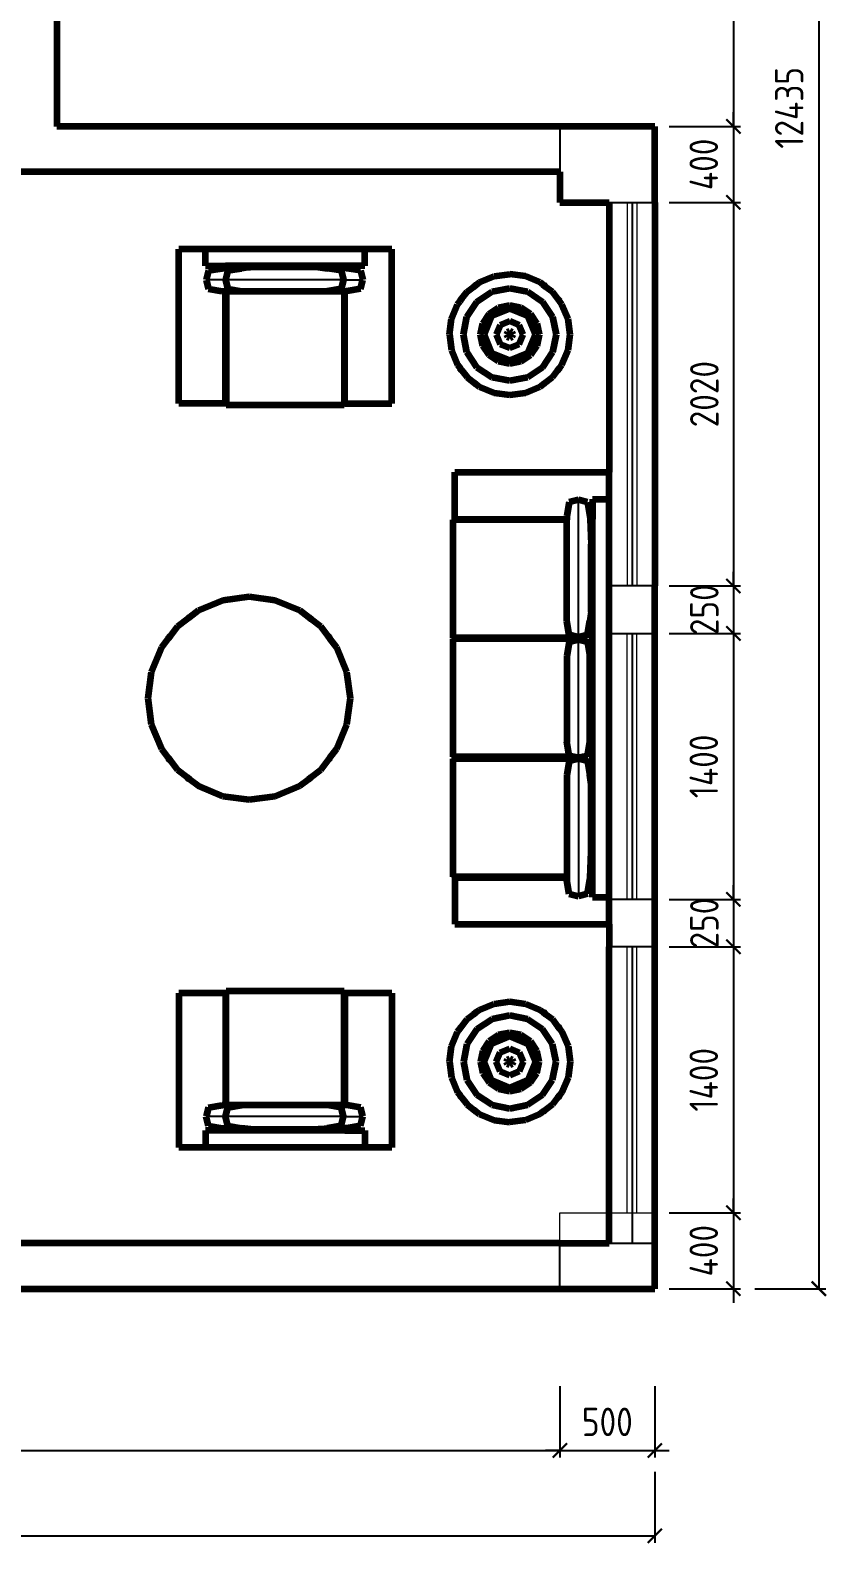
# Model space of a CAD drawing. Header units: millimetres. Extents: x 4307 to 31003, y 2809 to 20009.
# Drawn here: x 26628 to 30823, y 4071 to 12040 of the extents above; entities that cross this region are included whole.
import ezdxf

# ---------------------------------------------------------------- set-up
doc = ezdxf.new("R2010")
doc.units = ezdxf.units.MM
doc.layers.add('ProfileEdges', color=7, linetype='Continuous')
for name, color, linetype, lineweight in [('P★06 平面窗户', 60, 'Continuous', 0), ('Q◆01 原始墙柱', 7, 'Continuous', 0), ('Q◆03 公共标注', 44, 'Continuous', 0)]:
    doc.layers.add(name, color=color, linetype=linetype, lineweight=lineweight)
doc.styles.add('尺寸标注', font='ARCHS.SHX')
doc.dimstyles.new('卓艺1：75', dxfattribs={"dimscale": 75, "dimtxt": 2, "dimasz": 1, "dimexe": 0.5, "dimexo": 0.5, "dimgap": 1, "dimtad": 1, "dimdec": 0, "dimrnd": 5, "dimdsep": 46, "dimtxsty": '尺寸标注', "dimblk": 'ARCHTICK', "dimblk1": 'ARCHTICK', "dimblk2": 'ARCHTICK', "dimcen": 1, "dimclrd": 44, "dimclre": 44, "dimclrt": 2, "dimadec": 0, "dimazin": 0, "dimtfac": 1, "dimtdec": 0, "dimtix": 1, "dimtmove": 2, "dimatfit": 3, "dimldrblk": 'hl_arrow2', "dimfxl": 4.5, "dimfxlon": 1, "dimarcsym": 0})

# ---------------------------------------------------------------- blocks, each defined once
blk = doc.blocks.new('hlw_1_1400_240')
for p, q in [((-0.5, 0.0857), (0.5, 0.0857)), ((-0.5, -0.0857), (0.5, -0.0857))]:
    blk.add_line(p, q)
at = {"color": 8}
for p, q in [((-0.5, 0.0179), (0.5, 0.0179)), ((-0.5, -0.0179), (0.5, -0.0179))]:
    blk.add_line(p, q, dxfattribs=at)
blk = doc.blocks.new('hlw_1_2020_240')
for p, q in [((-0.5, 0.0594), (0.5, 0.0594)), ((-0.5, -0.0594), (0.5, -0.0594))]:
    blk.add_line(p, q)
at = {"color": 8}
for p, q in [((-0.5, 0.0124), (0.5, 0.0124)), ((-0.5, -0.0124), (0.5, -0.0124))]:
    blk.add_line(p, q, dxfattribs=at)
blk = doc.blocks.new('_ArchTick')
at = {"color": 2, "linetype": 'ByBlock', "const_width": 0.15}
blk.add_lwpolyline([(-0.5, -0.5), (0.5, 0.5)], dxfattribs=at)
blk = doc.blocks.new('*D70')
at = {"layer": 'Defpoints', "color": 0, "transparency": 16777216}
for p in [(29956.2, 15604.4), (29956.2, 11534.4), (30331.2, 11534.4)]:
    blk.add_point(p, dxfattribs=at)
at = {"layer": 'Q◆03 公共标注', "color": 44, "lineweight": -2, "transparency": 16777216}
for p, q in [((29993.7, 15604.4), (30368.7, 15604.4)), ((30331.2, 15604.4), (30331.2, 11534.4)), ((29993.7, 11534.4), (30368.7, 11534.4))]:
    blk.add_line(p, q, dxfattribs=at)
at = {"layer": 'Q◆03 公共标注', "color": 44, "lineweight": -2, "transparency": 16777216, "xscale": 75, "yscale": 75, "zscale": 75}
for p, rotation in [((30331.2, 15604.4), 90), ((30331.2, 11534.4), 270)]:
    blk.add_blockref('_ArchTick', p, dxfattribs=dict(at, rotation=rotation))
at = {"layer": 'Q◆03 公共标注', "color": 2, "transparency": 16777216, "insert": (30175, 13569.4), "char_height": 150, "attachment_point": 5, "rotation": 90, "style": '尺寸标注'}
blk.add_mtext('4070', dxfattribs=at)
blk = doc.blocks.new('hl_arrow2')
at = {"color": 2}
blk.add_line((-0.22, 0), (-1, 0), dxfattribs=at)
blk.add_lwpolyline([(-0.22, 0), (-0.86, -0.69), (-0.65, -0.86), (0, 0), (-0.65, 0.86), (-0.86, 0.69)], close=True, dxfattribs=at)
for points in [[(-0.86, 0.69), (-0.65, 0.86), (-0.22, 0), (0, 0)], [(-0.86, -0.69), (-0.65, -0.86), (-0.22, 0), (0, 0)]]:
    blk.add_solid(points, dxfattribs=at)
blk = doc.blocks.new('*D71')
at = {"layer": 'Defpoints', "color": 0, "transparency": 16777216}
for p in [(29956.2, 11534.4), (29956.2, 11134.4), (30331.2, 11134.4)]:
    blk.add_point(p, dxfattribs=at)
at = {"layer": 'Q◆03 公共标注', "color": 44, "lineweight": -2, "transparency": 16777216}
for p, q in [((30331.2, 11534.4), (30331.2, 11609.4)), ((29993.7, 11534.4), (30368.7, 11534.4)), ((30331.2, 11534.4), (30331.2, 11134.4)), ((29993.7, 11134.4), (30368.7, 11134.4)), ((30331.2, 11134.4), (30331.2, 11059.4))]:
    blk.add_line(p, q, dxfattribs=at)
at = {"layer": 'Q◆03 公共标注', "color": 44, "lineweight": -2, "transparency": 16777216, "xscale": 75, "yscale": 75, "zscale": 75}
for p, rotation in [((30331.2, 11534.4), 270), ((30331.2, 11134.4), 90)]:
    blk.add_blockref('_ArchTick', p, dxfattribs=dict(at, rotation=rotation))
at = {"layer": 'Q◆03 公共标注', "color": 2, "transparency": 16777216, "insert": (30175, 11334.4), "char_height": 150, "attachment_point": 5, "rotation": 90, "style": '尺寸标注'}
blk.add_mtext('400', dxfattribs=at)
blk = doc.blocks.new('*D72')
at = {"layer": 'Defpoints', "color": 0, "transparency": 16777216}
for p in [(29956.2, 11134.4), (29956.2, 9114.4), (30331.2, 9114.4)]:
    blk.add_point(p, dxfattribs=at)
at = {"layer": 'Q◆03 公共标注', "color": 44, "lineweight": -2, "transparency": 16777216}
for p, q in [((29993.7, 11134.4), (30368.7, 11134.4)), ((30331.2, 11134.4), (30331.2, 9114.4)), ((29993.7, 9114.4), (30368.7, 9114.4))]:
    blk.add_line(p, q, dxfattribs=at)
at = {"layer": 'Q◆03 公共标注', "color": 44, "lineweight": -2, "transparency": 16777216, "xscale": 75, "yscale": 75, "zscale": 75}
for p, rotation in [((30331.2, 11134.4), 90), ((30331.2, 9114.4), 270)]:
    blk.add_blockref('_ArchTick', p, dxfattribs=dict(at, rotation=rotation))
at = {"layer": 'Q◆03 公共标注', "color": 2, "transparency": 16777216, "insert": (30178.1, 10124.4), "char_height": 150, "attachment_point": 5, "rotation": 90, "style": '尺寸标注'}
blk.add_mtext('2020', dxfattribs=at)
blk = doc.blocks.new('*D73')
at = {"layer": 'Defpoints', "color": 0, "transparency": 16777216}
for p in [(29956.2, 9114.4), (29956.2, 8864.4), (30331.2, 8864.4)]:
    blk.add_point(p, dxfattribs=at)
at = {"layer": 'Q◆03 公共标注', "color": 44, "lineweight": -2, "transparency": 16777216}
for p, q in [((30331.2, 9114.4), (30331.2, 9189.4)), ((29993.7, 9114.4), (30368.7, 9114.4)), ((30331.2, 9114.4), (30331.2, 8864.4)), ((29993.7, 8864.4), (30368.7, 8864.4)), ((30331.2, 8864.4), (30331.2, 8789.4))]:
    blk.add_line(p, q, dxfattribs=at)
at = {"layer": 'Q◆03 公共标注', "color": 44, "lineweight": -2, "transparency": 16777216, "xscale": 75, "yscale": 75, "zscale": 75}
for p, rotation in [((30331.2, 9114.4), 270), ((30331.2, 8864.4), 90)]:
    blk.add_blockref('_ArchTick', p, dxfattribs=dict(at, rotation=rotation))
at = {"layer": 'Q◆03 公共标注', "color": 2, "transparency": 16777216, "insert": (30178.1, 8989.4), "char_height": 150, "attachment_point": 5, "rotation": 90, "style": '尺寸标注'}
blk.add_mtext('250', dxfattribs=at)
blk = doc.blocks.new('*D74')
at = {"layer": 'Defpoints', "color": 0, "transparency": 16777216}
for p in [(29956.2, 7464.4), (29956.2, 7214.4), (30331.2, 7214.4)]:
    blk.add_point(p, dxfattribs=at)
at = {"layer": 'Q◆03 公共标注', "color": 44, "lineweight": -2, "transparency": 16777216}
for p, q in [((30331.2, 7464.4), (30331.2, 7539.4)), ((29993.7, 7464.4), (30368.7, 7464.4)), ((30331.2, 7464.4), (30331.2, 7214.4)), ((29993.7, 7214.4), (30368.7, 7214.4)), ((30331.2, 7214.4), (30331.2, 7139.4))]:
    blk.add_line(p, q, dxfattribs=at)
at = {"layer": 'Q◆03 公共标注', "color": 44, "lineweight": -2, "transparency": 16777216, "xscale": 75, "yscale": 75, "zscale": 75}
for p, rotation in [((30331.2, 7464.4), 270), ((30331.2, 7214.4), 90)]:
    blk.add_blockref('_ArchTick', p, dxfattribs=dict(at, rotation=rotation))
at = {"layer": 'Q◆03 公共标注', "color": 2, "transparency": 16777216, "insert": (30178.1, 7339.4), "char_height": 150, "attachment_point": 5, "rotation": 90, "style": '尺寸标注'}
blk.add_mtext('250', dxfattribs=at)
blk = doc.blocks.new('*D75')
at = {"layer": 'Defpoints', "color": 0, "transparency": 16777216}
for p in [(29956.2, 7214.4), (29956.2, 5814.4), (30331.2, 5814.4)]:
    blk.add_point(p, dxfattribs=at)
at = {"layer": 'Q◆03 公共标注', "color": 44, "lineweight": -2, "transparency": 16777216}
for p, q in [((29993.7, 7214.4), (30368.7, 7214.4)), ((30331.2, 7214.4), (30331.2, 5814.4)), ((29993.7, 5814.4), (30368.7, 5814.4))]:
    blk.add_line(p, q, dxfattribs=at)
at = {"layer": 'Q◆03 公共标注', "color": 44, "lineweight": -2, "transparency": 16777216, "xscale": 75, "yscale": 75, "zscale": 75}
for p, rotation in [((30331.2, 7214.4), 90), ((30331.2, 5814.4), 270)]:
    blk.add_blockref('_ArchTick', p, dxfattribs=dict(at, rotation=rotation))
at = {"layer": 'Q◆03 公共标注', "color": 2, "transparency": 16777216, "insert": (30175, 6514.4), "char_height": 150, "attachment_point": 5, "rotation": 90, "style": '尺寸标注'}
blk.add_mtext('1400', dxfattribs=at)
blk = doc.blocks.new('*D76')
at = {"layer": 'Defpoints', "color": 0, "transparency": 16777216}
for p in [(29956.2, 5814.4), (29956.2, 5414.4), (30331.2, 5414.4)]:
    blk.add_point(p, dxfattribs=at)
at = {"layer": 'Q◆03 公共标注', "color": 44, "lineweight": -2, "transparency": 16777216}
for p, q in [((30331.2, 5814.4), (30331.2, 5889.4)), ((29993.7, 5814.4), (30368.7, 5814.4)), ((30331.2, 5814.4), (30331.2, 5414.4)), ((29993.7, 5414.4), (30368.7, 5414.4)), ((30331.2, 5414.4), (30331.2, 5339.4))]:
    blk.add_line(p, q, dxfattribs=at)
at = {"layer": 'Q◆03 公共标注', "color": 44, "lineweight": -2, "transparency": 16777216, "xscale": 75, "yscale": 75, "zscale": 75}
for p, rotation in [((30331.2, 5814.4), 270), ((30331.2, 5414.4), 90)]:
    blk.add_blockref('_ArchTick', p, dxfattribs=dict(at, rotation=rotation))
at = {"layer": 'Q◆03 公共标注', "color": 2, "transparency": 16777216, "insert": (30175, 5614.4), "char_height": 150, "attachment_point": 5, "rotation": 90, "style": '尺寸标注'}
blk.add_mtext('400', dxfattribs=at)
blk = doc.blocks.new('*D77')
at = {"layer": 'Defpoints', "color": 0, "transparency": 16777216}
for p in [(29956.2, 8864.4), (29956.2, 7464.4), (30331.2, 7464.4)]:
    blk.add_point(p, dxfattribs=at)
at = {"layer": 'Q◆03 公共标注', "color": 44, "lineweight": -2, "transparency": 16777216}
for p, q in [((29993.7, 8864.4), (30368.7, 8864.4)), ((30331.2, 8864.4), (30331.2, 7464.4)), ((29993.7, 7464.4), (30368.7, 7464.4))]:
    blk.add_line(p, q, dxfattribs=at)
at = {"layer": 'Q◆03 公共标注', "color": 44, "lineweight": -2, "transparency": 16777216, "xscale": 75, "yscale": 75, "zscale": 75}
for p, rotation in [((30331.2, 8864.4), 90), ((30331.2, 7464.4), 270)]:
    blk.add_blockref('_ArchTick', p, dxfattribs=dict(at, rotation=rotation))
at = {"layer": 'Q◆03 公共标注', "color": 2, "transparency": 16777216, "insert": (30175, 8164.4), "char_height": 150, "attachment_point": 5, "rotation": 90, "style": '尺寸标注'}
blk.add_mtext('1400', dxfattribs=at)
blk = doc.blocks.new('*D78')
at = {"layer": 'Defpoints', "color": 0, "transparency": 16777216}
for p in [(29956.2, 17849.4), (29956.2, 5414.4), (30781.2, 5414.4)]:
    blk.add_point(p, dxfattribs=at)
at = {"layer": 'Q◆03 公共标注', "color": 44, "lineweight": -2, "transparency": 16777216}
for p, q in [((30443.7, 17849.4), (30818.7, 17849.4)), ((30781.2, 17849.4), (30781.2, 5414.4)), ((30443.7, 5414.4), (30818.7, 5414.4))]:
    blk.add_line(p, q, dxfattribs=at)
at = {"layer": 'Q◆03 公共标注', "color": 44, "lineweight": -2, "transparency": 16777216, "xscale": 75, "yscale": 75, "zscale": 75}
for p, rotation in [((30781.2, 17849.4), 90), ((30781.2, 5414.4), 270)]:
    blk.add_blockref('_ArchTick', p, dxfattribs=dict(at, rotation=rotation))
at = {"layer": 'Q◆03 公共标注', "color": 2, "transparency": 16777216, "insert": (30625, 11631.9), "char_height": 150, "attachment_point": 5, "rotation": 90, "style": '尺寸标注'}
blk.add_mtext('12435', dxfattribs=at)
blk = doc.blocks.new('*D84')
at = {"layer": 'Defpoints', "color": 0, "transparency": 16777216}
for p in [(21957.3, 4937.9), (29417.3, 4937.9), (29417.3, 4562.9)]:
    blk.add_point(p, dxfattribs=at)
at = {"layer": 'Q◆03 公共标注', "color": 44, "lineweight": -2, "transparency": 16777216}
for p, q in [((21957.3, 4900.4), (21957.3, 4525.4)), ((29417.3, 4900.4), (29417.3, 4525.4)), ((21957.3, 4562.9), (29417.3, 4562.9))]:
    blk.add_line(p, q, dxfattribs=at)
at = {"layer": 'Q◆03 公共标注', "color": 44, "lineweight": -2, "transparency": 16777216, "xscale": 75, "yscale": 75, "zscale": 75, "rotation": 180}
blk.add_blockref('_ArchTick', (21957.3, 4562.9), dxfattribs=at)
at = {"layer": 'Q◆03 公共标注', "color": 44, "lineweight": -2, "transparency": 16777216, "xscale": 75, "yscale": 75, "zscale": 75}
blk.add_blockref('_ArchTick', (29417.3, 4562.9), dxfattribs=at)
at = {"layer": 'Q◆03 公共标注', "color": 2, "transparency": 16777216, "insert": (25687.3, 4719.2), "char_height": 150, "attachment_point": 5, "style": '尺寸标注'}
blk.add_mtext('7460', dxfattribs=at)
blk = doc.blocks.new('*D85')
at = {"layer": 'Defpoints', "color": 0, "transparency": 16777216}
for p in [(29417.3, 4937.9), (29917.3, 4937.9), (29917.3, 4562.9)]:
    blk.add_point(p, dxfattribs=at)
at = {"layer": 'Q◆03 公共标注', "color": 44, "lineweight": -2, "transparency": 16777216}
for p, q in [((29417.3, 4900.4), (29417.3, 4525.4)), ((29917.3, 4900.4), (29917.3, 4525.4)), ((29417.3, 4562.9), (29342.3, 4562.9)), ((29417.3, 4562.9), (29917.3, 4562.9)), ((29917.3, 4562.9), (29992.3, 4562.9))]:
    blk.add_line(p, q, dxfattribs=at)
at = {"layer": 'Q◆03 公共标注', "color": 44, "lineweight": -2, "transparency": 16777216, "xscale": 75, "yscale": 75, "zscale": 75}
blk.add_blockref('_ArchTick', (29417.3, 4562.9), dxfattribs=at)
at = {"layer": 'Q◆03 公共标注', "color": 44, "lineweight": -2, "transparency": 16777216, "xscale": 75, "yscale": 75, "zscale": 75, "rotation": 180}
blk.add_blockref('_ArchTick', (29917.3, 4562.9), dxfattribs=at)
at = {"layer": 'Q◆03 公共标注', "color": 2, "transparency": 16777216, "insert": (29667.3, 4712.9), "char_height": 150, "attachment_point": 5, "style": '尺寸标注'}
blk.add_mtext('500', dxfattribs=at)
blk = doc.blocks.new('*D86')
at = {"layer": 'Defpoints', "color": 0, "transparency": 16777216}
for p in [(5467.3, 4937.9), (29917.3, 4937.9), (29917.3, 4112.9)]:
    blk.add_point(p, dxfattribs=at)
at = {"layer": 'Q◆03 公共标注', "color": 44, "lineweight": -2, "transparency": 16777216}
for p, q in [((5467.3, 4450.4), (5467.3, 4075.4)), ((29917.3, 4450.4), (29917.3, 4075.4)), ((5467.3, 4112.9), (29917.3, 4112.9))]:
    blk.add_line(p, q, dxfattribs=at)
at = {"layer": 'Q◆03 公共标注', "color": 44, "lineweight": -2, "transparency": 16777216, "xscale": 75, "yscale": 75, "zscale": 75, "rotation": 180}
blk.add_blockref('_ArchTick', (5467.3, 4112.9), dxfattribs=at)
at = {"layer": 'Q◆03 公共标注', "color": 44, "lineweight": -2, "transparency": 16777216, "xscale": 75, "yscale": 75, "zscale": 75}
blk.add_blockref('_ArchTick', (29917.3, 4112.9), dxfattribs=at)
at = {"layer": 'Q◆03 公共标注', "color": 2, "transparency": 16777216, "insert": (17692.3, 4269.2), "char_height": 150, "attachment_point": 5, "style": '尺寸标注'}
blk.add_mtext('24450', dxfattribs=at)

msp = doc.modelspace()

# ---------------------------------------------------------------- linework, layer by layer
for p, q in [((29417.3, 11534.4), (29417.3, 11294.4)), ((29677.3, 11134.4), (29917.3, 11134.4)), ((29797.3, 11134.4), (29797.3, 9114.4)), ((27656.1, 10726.4), (27554.5, 10726.4)), ((28277.4, 10726.4), (27656.1, 10726.4)), ((28277.4, 10726.4), (28379, 10726.4)), ((29515, 8845.3), (29515, 9568.2)), ((29917.3, 9114.4), (29677.3, 9114.4)), ((29677.3, 8864.4), (29917.3, 8864.4)), ((29797.3, 8864.4), (29797.3, 7464.4)), ((29515, 8208.7), (29515, 8830)), ((29515, 8204), (29515, 7481.1)), ((29917.3, 7464.4), (29677.3, 7464.4)), ((29917.3, 7214.4), (29677.3, 7214.4)), ((29797.3, 7214.4), (29797.3, 5654.4)), ((27656.1, 6320.2), (27554.5, 6320.2)), ((28277.4, 6320.2), (27656.1, 6320.2)), ((28277.4, 6320.2), (28379, 6320.2)), ((29417.3, 5414.4), (29417.3, 5654.4)), ((29677.3, 5654.4), (29917.3, 5654.4))]:
    msp.add_line(p, q)
at = {"layer": 'ProfileEdges', "lineweight": 211}
for p, q in [((26767.3, 15604.4), (26767.3, 11534.4)), ((29417.3, 11534.4), (26767.3, 11534.4)), ((29917.3, 11534.4), (29417.3, 11534.4)), ((29917.3, 11134.4), (29917.3, 11534.4)), ((29417.3, 11294.4), (26527.3, 11294.4)), ((29417.3, 11294.4), (29417.3, 11134.4)), ((29417.3, 11134.4), (29677.3, 11134.4)), ((29677.3, 11134.4), (29677.3, 9712.9)), ((29677.3, 11134.4), (29677.3, 9712.9)), ((29917.3, 11134.4), (29917.3, 9114.4)), ((27409.8, 10075.9), (27409.8, 10888.7)), ((27551.2, 10888.7), (27409.8, 10888.7)), ((27551.2, 10799.8), (27551.2, 10888.7)), ((28390.3, 10888.7), (27551.2, 10888.7)), ((28390.3, 10799.8), (28390.3, 10888.7)), ((28531.7, 10888.7), (28390.3, 10888.7)), ((28531.7, 10075.9), (28531.7, 10888.7)), ((27551.2, 10799.8), (27656.1, 10799.8)), ((27566.4, 10774.7), (27554.5, 10726.4)), ((27566.4, 10774.7), (27638.8, 10786.8)), ((27638.8, 10786.8), (27656.1, 10787.5)), ((27656.1, 10787.5), (27656.1, 10799.8)), ((28285.3, 10799.8), (27656.1, 10799.8)), ((27656.1, 10787.5), (27788.7, 10792.8)), ((27668, 10774.7), (27656.1, 10726.4)), ((27668, 10774.7), (27740.4, 10786.8)), ((27788.7, 10792.8), (27740.4, 10786.8)), ((28144.8, 10792.8), (27788.7, 10792.8)), ((28144.8, 10792.8), (28193, 10786.8)), ((28285.3, 10787.1), (28144.8, 10792.8)), ((28265.4, 10774.7), (28193, 10786.8)), ((28265.4, 10774.7), (28277.4, 10726.4)), ((28285.3, 10787.1), (28285.3, 10799.8)), ((28390.3, 10799.8), (28285.3, 10799.8)), ((28294.6, 10786.8), (28285.3, 10787.1)), ((28367, 10774.7), (28294.6, 10786.8)), ((28367, 10774.7), (28379, 10726.4)), ((27554.5, 10726.4), (27566.4, 10678.2)), ((27656.1, 10726.4), (27668, 10678.2)), ((28277.4, 10726.4), (28265.4, 10678.2)), ((28367, 10678.2), (28379, 10726.4)), ((28928.9, 10662.8), (28964.5, 10690.1)), ((28975.7, 10701.4), (28964.5, 10690.1)), ((28964.5, 10690.1), (28977.2, 10699.9)), ((28975.7, 10701.4), (28977.2, 10699.9)), ((28977.2, 10699.9), (28994.7, 10713.3)), ((28994.7, 10713.3), (29071.2, 10745)), ((29059.9, 10664.2), (29153.4, 10682.8)), ((29071.2, 10745), (29153.4, 10755.8)), ((29235.6, 10745), (29153.4, 10755.8)), ((29153.4, 10682.8), (29247, 10664.2)), ((29312.2, 10713.3), (29235.6, 10745)), ((29329.6, 10699.9), (29312.2, 10713.3)), ((29329.6, 10699.9), (29331.1, 10701.4)), ((29342.3, 10690.1), (29329.6, 10699.9)), ((29331.1, 10701.4), (29342.3, 10690.1)), ((29377.9, 10662.8), (29342.3, 10690.1)), ((27566.4, 10678.2), (27638.8, 10666.1)), ((27638.8, 10666.1), (27656.1, 10666.1)), ((27656.1, 10075.9), (27656.1, 10666.1)), ((27656.1, 10666.1), (27659.7, 10666.1)), ((27659.7, 10666.1), (27659.7, 10075.9)), ((27659.7, 10666.1), (27740.4, 10666.1)), ((27668, 10678.2), (27740.4, 10666.1)), ((27740.4, 10666.1), (28193, 10666.1)), ((28265.4, 10678.2), (28193, 10666.1)), ((28193, 10666.1), (28281, 10666.1)), ((28281, 10666.1), (28281, 10075.9)), ((28281, 10666.1), (28285.3, 10666.1)), ((28285.3, 10075.9), (28285.3, 10666.1)), ((28285.3, 10666.1), (28294.6, 10666.1)), ((28367, 10678.2), (28294.6, 10666.1)), ((28878.4, 10597.1), (28891.9, 10614.6)), ((28901.6, 10627.3), (28890.4, 10616)), ((28890.4, 10616), (28891.9, 10614.6)), ((28891.9, 10614.6), (28901.6, 10627.3)), ((28901.6, 10627.3), (28928.9, 10662.8)), ((28927.5, 10531.9), (28980.5, 10611.2)), ((28980.5, 10611.2), (29059.9, 10664.2)), ((29247, 10664.2), (29326.3, 10611.2)), ((29326.3, 10611.2), (29379.3, 10531.9)), ((29405.2, 10627.3), (29377.9, 10662.8)), ((29405.2, 10627.3), (29416.4, 10616)), ((29415, 10614.6), (29405.2, 10627.3)), ((29415, 10614.6), (29416.4, 10616)), ((29428.4, 10597.1), (29415, 10614.6)), ((28835.9, 10438.3), (28846.7, 10520.5)), ((28846.7, 10520.5), (28878.4, 10597.1)), ((28908.9, 10438.3), (28927.5, 10531.9)), ((29011.1, 10497.3), (29044.5, 10547.2)), ((29057.5, 10534.2), (29017.8, 10438.3)), ((29044.5, 10547.2), (29094.5, 10580.6)), ((29153.4, 10574), (29057.5, 10534.2)), ((29094.5, 10580.6), (29153.4, 10592.4)), ((29153.4, 10592.4), (29212.3, 10580.6)), ((29249.3, 10534.2), (29153.4, 10574)), ((29212.3, 10580.6), (29262.3, 10547.2)), ((29289, 10438.3), (29249.3, 10534.2)), ((29262.3, 10547.2), (29295.7, 10497.3)), ((29379.3, 10531.9), (29397.9, 10438.3)), ((29460.1, 10520.5), (29428.4, 10597.1)), ((29470.9, 10438.3), (29460.1, 10520.5)), ((28999.4, 10438.3), (29011.1, 10497.3)), ((29103.3, 10488.5), (29082.5, 10438.3)), ((29153.4, 10509.2), (29103.3, 10488.5)), ((29141.1, 10450.7), (29135.9, 10438.3)), ((29153.4, 10455.8), (29141.1, 10450.7)), ((29203.5, 10488.5), (29153.4, 10509.2)), ((29165.8, 10450.7), (29153.4, 10455.8)), ((29170.9, 10438.3), (29165.8, 10450.7)), ((29224.3, 10438.3), (29203.5, 10488.5)), ((29295.7, 10497.3), (29307.4, 10438.3)), ((28835.9, 10438.3), (28846.7, 10356.2)), ((28927.5, 10344.8), (28908.9, 10438.3)), ((29011.1, 10379.4), (28999.4, 10438.3)), ((29044.5, 10329.4), (29011.1, 10379.4)), ((29017.8, 10438.3), (29057.5, 10342.4)), ((29082.5, 10438.3), (29103.3, 10388.2)), ((29103.3, 10388.2), (29153.4, 10367.5)), ((29135.9, 10438.3), (29141.1, 10426)), ((29141.1, 10426), (29153.4, 10420.9)), ((29153.4, 10420.9), (29165.8, 10426)), ((29153.4, 10367.5), (29203.5, 10388.2)), ((29165.8, 10426), (29170.9, 10438.3)), ((29203.5, 10388.2), (29224.3, 10438.3)), ((29249.3, 10342.4), (29289, 10438.3)), ((29295.7, 10379.4), (29262.3, 10329.4)), ((29307.4, 10438.3), (29295.7, 10379.4)), ((29397.9, 10438.3), (29379.3, 10344.8)), ((29460.1, 10356.2), (29470.9, 10438.3)), ((28846.7, 10356.2), (28878.4, 10279.6)), ((28980.5, 10265.5), (28927.5, 10344.8)), ((29094.5, 10296), (29044.5, 10329.4)), ((29057.5, 10342.4), (29153.4, 10302.7)), ((29153.4, 10284.3), (29094.5, 10296)), ((29153.4, 10302.7), (29249.3, 10342.4)), ((29212.3, 10296), (29153.4, 10284.3)), ((29262.3, 10329.4), (29212.3, 10296)), ((29379.3, 10344.8), (29326.3, 10265.5)), ((29428.4, 10279.6), (29460.1, 10356.2)), ((28878.4, 10279.6), (28891.9, 10262.1)), ((28890.4, 10260.6), (28891.9, 10262.1)), ((28901.6, 10249.4), (28890.4, 10260.6)), ((28891.9, 10262.1), (28901.6, 10249.4)), ((28901.6, 10249.4), (28928.9, 10213.8)), ((28928.9, 10213.8), (28964.5, 10186.5)), ((29059.9, 10212.5), (28980.5, 10265.5)), ((29153.4, 10193.9), (29059.9, 10212.5)), ((29247, 10212.5), (29153.4, 10193.9)), ((29326.3, 10265.5), (29247, 10212.5)), ((29342.3, 10186.5), (29377.9, 10213.8)), ((29377.9, 10213.8), (29405.2, 10249.4)), ((29405.2, 10249.4), (29415, 10262.1)), ((29416.4, 10260.6), (29405.2, 10249.4)), ((29415, 10262.1), (29428.4, 10279.6)), ((29415, 10262.1), (29416.4, 10260.6)), ((28975.7, 10175.3), (28964.5, 10186.5)), ((28964.5, 10186.5), (28977.2, 10176.8)), ((28975.7, 10175.3), (28977.2, 10176.8)), ((28977.2, 10176.8), (28994.7, 10163.4)), ((28994.7, 10163.4), (29071.2, 10131.7)), ((29071.2, 10131.7), (29153.4, 10120.8)), ((29153.4, 10120.8), (29235.6, 10131.7)), ((29235.6, 10131.7), (29312.2, 10163.4)), ((29312.2, 10163.4), (29329.6, 10176.8)), ((29329.6, 10176.8), (29342.3, 10186.5)), ((29329.6, 10176.8), (29331.1, 10175.3)), ((29342.3, 10186.5), (29331.1, 10175.3)), ((27656.1, 10075.9), (27409.8, 10075.9)), ((27659.7, 10075.9), (27656.1, 10075.9)), ((27659.7, 10075.9), (27659.7, 10065.9)), ((28281, 10065.9), (27659.7, 10065.9)), ((28285.3, 10075.9), (28281, 10075.9)), ((28281, 10075.9), (28281, 10065.9)), ((28285.3, 10075.9), (28531.7, 10075.9)), ((28864.5, 9712.9), (29677.3, 9712.9)), ((28864.5, 9466.6), (28864.5, 9712.9)), ((29677.3, 9571.5), (29677.3, 9712.9)), ((29515, 9568.2), (29466.8, 9556.3)), ((29563.3, 9556.3), (29515, 9568.2)), ((29588.4, 9571.5), (29677.3, 9571.5)), ((29588.4, 9571.5), (29588.4, 9466.6)), ((29677.3, 9114.4), (29677.3, 9571.5)), ((29466.8, 9556.3), (29454.7, 9483.9)), ((29454.7, 9483.9), (29454.7, 9466.6)), ((29563.3, 9556.3), (29575.4, 9483.9)), ((29575.4, 9483.9), (29576.1, 9466.6)), ((28854.5, 8841.7), (28854.5, 9462.9)), ((28864.5, 9462.9), (28854.5, 9462.9)), ((28864.5, 9466.6), (29454.7, 9466.6)), ((28864.5, 9462.9), (28864.5, 9466.6)), ((29454.7, 9462.9), (28864.5, 9462.9)), ((29454.7, 9466.6), (29454.7, 9462.9)), ((29454.7, 8929.7), (29454.7, 9462.9)), ((29576.1, 9466.6), (29588.4, 9466.6)), ((29576.1, 9466.6), (29581.4, 9334)), ((29588.4, 7580.1), (29588.4, 9466.6)), ((29581.4, 8977.9), (29581.4, 9334)), ((29677.3, 8864.4), (29677.3, 9114.4)), ((29917.3, 8864.4), (29917.3, 9114.4)), ((27642.6, 9038.5), (27513.9, 8985.3)), ((27780.6, 9056.7), (27642.6, 9038.5)), ((27918.7, 9038.5), (27780.6, 9056.7)), ((28047.3, 8985.3), (27918.7, 9038.5)), ((27454.3, 8939.5), (27403.5, 8900.5)), ((27465.5, 8950.7), (27454.3, 8939.5)), ((27467, 8949.2), (27454.3, 8939.5)), ((27465.5, 8950.7), (27467, 8949.2)), ((27513.9, 8985.3), (27467, 8949.2)), ((28094.3, 8949.2), (28047.3, 8985.3)), ((28094.3, 8949.2), (28095.8, 8950.7)), ((28107, 8939.5), (28094.3, 8949.2)), ((28095.8, 8950.7), (28107, 8939.5)), ((28157.8, 8900.5), (28107, 8939.5)), ((29466.8, 8857.3), (29454.7, 8929.7)), ((29563.3, 8857.3), (29575.4, 8929.7)), ((29581.4, 8977.9), (29575.4, 8929.7)), ((27353.3, 8838.4), (27364.5, 8849.7)), ((27364.5, 8849.7), (27354.7, 8837)), ((27403.5, 8900.5), (27364.5, 8849.7)), ((28196.8, 8849.7), (28157.8, 8900.5)), ((28208, 8838.4), (28196.8, 8849.7)), ((28206.6, 8837), (28196.8, 8849.7)), ((29515, 8845.3), (29466.8, 8857.3)), ((29557.1, 8855.7), (29515, 8845.3)), ((29563.3, 8857.3), (29557.1, 8855.7)), ((29557.1, 8841.7), (29557.1, 8855.7)), ((29677.3, 7475.1), (29677.3, 8864.4)), ((29917.3, 7464.4), (29917.3, 8864.4)), ((29917.3, 7464.4), (29917.3, 8864.4)), ((27318.7, 8790), (27265.4, 8661.4)), ((27354.7, 8837), (27318.7, 8790)), ((27354.7, 8837), (27353.3, 8838.4)), ((28206.6, 8837), (28208, 8838.4)), ((28242.6, 8790), (28206.6, 8837)), ((28295.9, 8661.4), (28242.6, 8790)), ((28864.5, 8841.7), (28854.5, 8841.7)), ((28854.5, 8214.6), (28854.5, 8835.9)), ((28864.5, 8835.9), (28854.5, 8835.9)), ((28864.5, 8835.9), (28864.5, 8841.7)), ((29557.1, 8841.7), (28864.5, 8841.7)), ((29557.1, 8835.9), (28864.5, 8835.9)), ((29466.8, 8818.1), (29454.7, 8745.7)), ((29515, 8830), (29466.8, 8818.1)), ((29557.1, 8819.6), (29515, 8830)), ((29557.1, 8819.6), (29557.1, 8835.9)), ((29563.3, 8818.1), (29557.1, 8819.6)), ((29563.3, 8818.1), (29575.4, 8745.7)), ((29454.7, 8745.7), (29454.7, 8293.1)), ((29575.4, 8293.1), (29575.4, 8745.7)), ((27265.4, 8661.4), (27247.2, 8523.3)), ((28314, 8523.3), (28295.9, 8661.4)), ((27247.2, 8523.3), (27265.4, 8385.3)), ((28295.9, 8385.3), (28314, 8523.3)), ((27265.4, 8385.3), (27318.7, 8256.6)), ((28242.6, 8256.6), (28295.9, 8385.3)), ((29466.8, 8220.7), (29454.7, 8293.1)), ((29563.3, 8220.7), (29575.4, 8293.1)), ((27318.7, 8256.6), (27354.7, 8209.7)), ((27354.7, 8209.7), (27353.3, 8208.2)), ((27353.3, 8208.2), (27364.5, 8197)), ((27354.7, 8209.7), (27364.5, 8197)), ((28196.8, 8197), (28206.6, 8209.7)), ((28208, 8208.2), (28196.8, 8197)), ((28206.6, 8209.7), (28242.6, 8256.6)), ((28206.6, 8209.7), (28208, 8208.2)), ((28864.5, 8214.6), (28854.5, 8214.6)), ((28864.5, 8204.1), (28864.5, 8214.6)), ((29491.3, 8214.6), (28864.5, 8214.6)), ((29491.3, 8214.6), (29466.8, 8220.7)), ((29515, 8208.7), (29491.3, 8214.6)), ((29538.7, 8214.6), (29515, 8208.7)), ((29557.1, 8219.1), (29538.7, 8214.6)), ((29557.1, 8214.6), (29538.7, 8214.6)), ((29563.3, 8220.7), (29557.1, 8219.1)), ((29557.1, 8214.6), (29557.1, 8219.1)), ((27364.5, 8197), (27403.5, 8146.1)), ((27403.5, 8146.1), (27454.3, 8107.2)), ((28107, 8107.2), (28157.8, 8146.1)), ((28157.8, 8146.1), (28196.8, 8197)), ((28854.5, 7582.8), (28854.5, 8204.1)), ((28864.5, 8204.1), (28854.5, 8204.1)), ((29557.1, 8204.1), (28864.5, 8204.1)), ((29466.8, 8192), (29454.7, 8119.6)), ((29515, 8204), (29466.8, 8192)), ((29557.1, 8193.6), (29515, 8204)), ((29557.1, 8193.6), (29557.1, 8204.1)), ((29563.3, 8192), (29557.1, 8193.6)), ((29563.3, 8192), (29575.4, 8119.6)), ((27465.5, 8095.9), (27454.3, 8107.2)), ((27454.3, 8107.2), (27467, 8097.4)), ((27467, 8097.4), (27465.5, 8095.9)), ((27467, 8097.4), (27513.9, 8061.4)), ((27513.9, 8061.4), (27642.6, 8008.1)), ((27918.7, 8008.1), (28047.3, 8061.4)), ((28047.3, 8061.4), (28094.3, 8097.4)), ((28094.3, 8097.4), (28107, 8107.2)), ((28094.3, 8097.4), (28095.8, 8095.9)), ((28095.8, 8095.9), (28107, 8107.2)), ((29454.7, 8119.6), (29454.7, 7582.8)), ((29581.4, 8071.4), (29575.4, 8119.6)), ((29581.4, 7715.3), (29581.4, 8071.4)), ((27642.6, 8008.1), (27780.6, 7989.9)), ((27780.6, 7989.9), (27918.7, 8008.1)), ((29576, 7580.1), (29581.4, 7715.3)), ((28864.5, 7582.8), (28854.5, 7582.8)), ((28864.5, 7580.1), (28864.5, 7582.8)), ((29454.7, 7582.8), (28864.5, 7582.8)), ((28864.5, 7580.1), (29454.7, 7580.1)), ((28864.5, 7580.1), (28864.5, 7333.7)), ((29454.7, 7582.8), (29454.7, 7580.1)), ((29454.7, 7580.1), (29454.7, 7565.4)), ((29575.4, 7565.4), (29576, 7580.1)), ((29576, 7580.1), (29588.4, 7580.1)), ((29588.4, 7475.1), (29588.4, 7580.1)), ((29466.8, 7493), (29454.7, 7565.4)), ((29466.8, 7493), (29515, 7481.1)), ((29563.3, 7493), (29515, 7481.1)), ((29563.3, 7493), (29575.4, 7565.4)), ((29588.4, 7475.1), (29677.3, 7475.1)), ((29677.3, 7464.4), (29677.3, 7475.1)), ((29677.3, 7333.7), (29677.3, 7464.4)), ((29917.3, 7214.4), (29917.3, 7464.4)), ((28864.5, 7333.7), (29677.3, 7333.7)), ((29677.3, 7333.7), (29677.3, 7214.4)), ((29677.3, 5654.4), (29677.3, 7214.4)), ((29917.3, 5414.4), (29917.3, 7214.4)), ((29917.3, 5814.4), (29917.3, 7214.4)), ((27409.8, 6970.7), (27409.8, 6157.9)), ((27656.1, 6970.7), (27409.8, 6970.7)), ((27656.1, 6970.7), (27656.1, 6380.5)), ((27659.7, 6970.7), (27656.1, 6970.7)), ((28281, 6980.8), (27659.7, 6980.8)), ((27659.7, 6970.7), (27659.7, 6980.8)), ((27659.7, 6380.5), (27659.7, 6970.7)), ((28281, 6970.7), (28281, 6980.8)), ((28285.3, 6970.7), (28281, 6970.7)), ((28281, 6380.5), (28281, 6970.7)), ((28285.3, 6970.7), (28285.3, 6380.5)), ((28531.7, 6970.7), (28285.3, 6970.7)), ((28531.7, 6970.7), (28531.7, 6157.9)), ((28928.9, 6832.8), (28964.5, 6860.1)), ((28975.7, 6871.3), (28964.5, 6860.1)), ((28964.5, 6860.1), (28977.2, 6869.8)), ((28977.2, 6869.8), (28975.7, 6871.3)), ((28977.2, 6869.8), (28994.7, 6883.3)), ((28994.7, 6883.3), (29071.2, 6915)), ((29071.2, 6915), (29153.4, 6925.8)), ((29153.4, 6925.8), (29235.6, 6915)), ((29235.6, 6915), (29312.2, 6883.3)), ((29312.2, 6883.3), (29329.6, 6869.8)), ((29329.6, 6869.8), (29331.1, 6871.3)), ((29329.6, 6869.8), (29342.3, 6860.1)), ((29342.3, 6860.1), (29331.1, 6871.3)), ((29342.3, 6860.1), (29377.9, 6832.8)), ((28878.4, 6767), (28891.9, 6784.5)), ((28901.6, 6797.2), (28890.4, 6786)), ((28890.4, 6786), (28891.9, 6784.5)), ((28891.9, 6784.5), (28901.6, 6797.2)), ((28901.6, 6797.2), (28928.9, 6832.8)), ((28980.5, 6781.2), (28927.5, 6701.8)), ((29059.9, 6834.2), (28980.5, 6781.2)), ((29153.4, 6852.8), (29059.9, 6834.2)), ((29247, 6834.2), (29153.4, 6852.8)), ((29326.3, 6781.2), (29247, 6834.2)), ((29379.3, 6701.8), (29326.3, 6781.2)), ((29377.9, 6832.8), (29405.2, 6797.2)), ((29416.4, 6786), (29405.2, 6797.2)), ((29405.2, 6797.2), (29415, 6784.5)), ((29415, 6784.5), (29416.4, 6786)), ((29415, 6784.5), (29428.4, 6767)), ((28846.7, 6690.5), (28878.4, 6767)), ((28927.5, 6701.8), (28908.9, 6608.3)), ((29044.5, 6717.2), (29011.1, 6667.2)), ((29017.8, 6608.3), (29057.5, 6704.2)), ((29094.5, 6750.6), (29044.5, 6717.2)), ((29057.5, 6704.2), (29153.4, 6743.9)), ((29153.4, 6762.3), (29094.5, 6750.6)), ((29212.3, 6750.6), (29153.4, 6762.3)), ((29153.4, 6743.9), (29249.3, 6704.2)), ((29262.3, 6717.2), (29212.3, 6750.6)), ((29249.3, 6704.2), (29289, 6608.3)), ((29295.7, 6667.2), (29262.3, 6717.2)), ((29397.9, 6608.3), (29379.3, 6701.8)), ((29428.4, 6767), (29460.1, 6690.5)), ((28835.9, 6608.3), (28846.7, 6690.5)), ((29011.1, 6667.2), (28999.4, 6608.3)), ((29082.5, 6608.3), (29103.3, 6658.4)), ((29103.3, 6658.4), (29153.4, 6679.2)), ((29135.9, 6608.3), (29141.1, 6620.6)), ((29141.1, 6620.6), (29153.4, 6625.8)), ((29153.4, 6679.2), (29203.5, 6658.4)), ((29153.4, 6625.8), (29165.8, 6620.6)), ((29165.8, 6620.6), (29170.9, 6608.3)), ((29203.5, 6658.4), (29224.3, 6608.3)), ((29307.4, 6608.3), (29295.7, 6667.2)), ((29460.1, 6690.5), (29470.9, 6608.3)), ((28835.9, 6608.3), (28846.7, 6526.1)), ((28908.9, 6608.3), (28927.5, 6514.7)), ((28999.4, 6608.3), (29011.1, 6549.3)), ((29011.1, 6549.3), (29044.5, 6499.4)), ((29057.5, 6512.4), (29017.8, 6608.3)), ((29103.3, 6558.2), (29082.5, 6608.3)), ((29153.4, 6537.4), (29103.3, 6558.2)), ((29141.1, 6595.9), (29135.9, 6608.3)), ((29153.4, 6590.8), (29141.1, 6595.9)), ((29165.8, 6595.9), (29153.4, 6590.8)), ((29203.5, 6558.2), (29153.4, 6537.4)), ((29170.9, 6608.3), (29165.8, 6595.9)), ((29224.3, 6608.3), (29203.5, 6558.2)), ((29289, 6608.3), (29249.3, 6512.4)), ((29262.3, 6499.4), (29295.7, 6549.3)), ((29295.7, 6549.3), (29307.4, 6608.3)), ((29379.3, 6514.7), (29397.9, 6608.3)), ((29470.9, 6608.3), (29460.1, 6526.1)), ((28846.7, 6526.1), (28878.4, 6449.5)), ((28927.5, 6514.7), (28980.5, 6435.4)), ((29044.5, 6499.4), (29094.5, 6466)), ((29153.4, 6472.7), (29057.5, 6512.4)), ((29094.5, 6466), (29153.4, 6454.3)), ((29249.3, 6512.4), (29153.4, 6472.7)), ((29153.4, 6454.3), (29212.3, 6466)), ((29212.3, 6466), (29262.3, 6499.4)), ((29326.3, 6435.4), (29379.3, 6514.7)), ((29460.1, 6526.1), (29428.4, 6449.5)), ((27566.4, 6368.4), (27638.8, 6380.5)), ((27656.1, 6380.5), (27638.8, 6380.5)), ((27659.7, 6380.5), (27656.1, 6380.5)), ((27740.4, 6380.5), (27659.7, 6380.5)), ((27668, 6368.4), (27740.4, 6380.5)), ((28193, 6380.5), (27740.4, 6380.5)), ((28265.4, 6368.4), (28193, 6380.5)), ((28281, 6380.5), (28193, 6380.5)), ((28285.3, 6380.5), (28281, 6380.5)), ((28294.6, 6380.5), (28285.3, 6380.5)), ((28367, 6368.4), (28294.6, 6380.5)), ((28878.4, 6449.5), (28891.9, 6432.1)), ((28890.4, 6430.6), (28891.9, 6432.1)), ((28901.6, 6419.4), (28890.4, 6430.6)), ((28891.9, 6432.1), (28901.6, 6419.4)), ((28901.6, 6419.4), (28928.9, 6383.8)), ((28928.9, 6383.8), (28964.5, 6356.5)), ((28980.5, 6435.4), (29059.9, 6382.4)), ((29059.9, 6382.4), (29153.4, 6363.8)), ((29153.4, 6363.8), (29247, 6382.4)), ((29247, 6382.4), (29326.3, 6435.4)), ((29377.9, 6383.8), (29342.3, 6356.5)), ((29405.2, 6419.4), (29377.9, 6383.8)), ((29415, 6432.1), (29405.2, 6419.4)), ((29405.2, 6419.4), (29416.4, 6430.6)), ((29428.4, 6449.5), (29415, 6432.1)), ((29415, 6432.1), (29416.4, 6430.6)), ((27566.4, 6368.4), (27554.5, 6320.2)), ((27566.4, 6271.9), (27554.5, 6320.2)), ((27656.1, 6320.2), (27668, 6368.4)), ((27668, 6271.9), (27656.1, 6320.2)), ((28277.4, 6320.2), (28265.4, 6368.4)), ((28265.4, 6271.9), (28277.4, 6320.2)), ((28379, 6320.2), (28367, 6368.4)), ((28367, 6271.9), (28379, 6320.2)), ((28975.7, 6345.3), (28964.5, 6356.5)), ((28964.5, 6356.5), (28977.2, 6346.7)), ((28975.7, 6345.3), (28977.2, 6346.7)), ((28977.2, 6346.7), (28994.7, 6333.3)), ((28994.7, 6333.3), (29071.2, 6301.6)), ((29071.2, 6301.6), (29153.4, 6290.8)), ((29235.6, 6301.6), (29153.4, 6290.8)), ((29312.2, 6333.3), (29235.6, 6301.6)), ((29329.6, 6346.7), (29312.2, 6333.3)), ((29342.3, 6356.5), (29329.6, 6346.7)), ((29329.6, 6346.7), (29331.1, 6345.3)), ((29331.1, 6345.3), (29342.3, 6356.5)), ((27551.2, 6246.8), (27551.2, 6157.9)), ((27656.1, 6246.8), (27551.2, 6246.8)), ((27566.4, 6271.9), (27638.8, 6259.9)), ((27638.8, 6259.9), (27656.1, 6259.2)), ((27656.1, 6259.2), (27656.1, 6246.8)), ((27656.1, 6259.2), (27788.7, 6253.8)), ((28285.3, 6246.8), (27656.1, 6246.8)), ((27668, 6271.9), (27740.4, 6259.9)), ((27788.7, 6253.8), (27740.4, 6259.9)), ((27788.7, 6253.8), (28144.8, 6253.8)), ((28144.8, 6253.8), (28193, 6259.9)), ((28285.3, 6259.5), (28144.8, 6253.8)), ((28265.4, 6271.9), (28193, 6259.9)), ((28294.6, 6259.9), (28285.3, 6259.5)), ((28285.3, 6259.5), (28285.3, 6246.8)), ((28285.3, 6246.8), (28390.3, 6246.8)), ((28367, 6271.9), (28294.6, 6259.9)), ((28390.3, 6246.8), (28390.3, 6157.9)), ((27551.2, 6157.9), (27409.8, 6157.9)), ((28390.3, 6157.9), (27551.2, 6157.9)), ((28531.7, 6157.9), (28390.3, 6157.9)), ((29417.3, 5654.4), (25246.1, 5654.4)), ((29417.3, 5654.4), (29677.3, 5654.4)), ((21957.3, 5414.4), (29417.3, 5414.4)), ((29417.3, 5414.4), (29917.3, 5414.4))]:
    msp.add_line(p, q, dxfattribs=at)
at = {"layer": 'Q◆01 原始墙柱'}
for p, q in [((26767.3, 15604.4), (26767.3, 11534.4)), ((26767.3, 11534.4), (29917.3, 11534.4)), ((26527.3, 11294.4), (29417.3, 11294.4)), ((29677.3, 9114.4), (29677.3, 8864.4)), ((29677.3, 9114.4), (29917.3, 9114.4)), ((29917.3, 9114.4), (29917.3, 8864.4)), ((29677.3, 8864.4), (29917.3, 8864.4)), ((29677.3, 7464.4), (29677.3, 7214.4)), ((29677.3, 7464.4), (29917.3, 7464.4)), ((29917.3, 7464.4), (29917.3, 7214.4)), ((29677.3, 7214.4), (29917.3, 7214.4)), ((29917.3, 5814.4), (29917.3, 5414.4)), ((21957.3, 5654.4), (29417.3, 5654.4)), ((5467.3, 5414.4), (29917.3, 5414.4))]:
    msp.add_line(p, q, dxfattribs=at)
for points in [[(29417.3, 11134.4), (29417.3, 11534.4), (29917.3, 11534.4), (29917.3, 11134.4)], [(29417.3, 5414.4), (29417.3, 5814.4), (29917.3, 5814.4), (29917.3, 5414.4)]]:
    msp.add_lwpolyline(points, close=True, dxfattribs=at)

# ---------------------------------------------------------------- block references
at = {"layer": 'P★06 平面窗户'}
for name, p, xscale, yscale, zscale, rotation in [('hlw_1_2020_240', (29797.3, 10124.4), 2020, 2020, 2020, 270.0000000000119), ('hlw_1_1400_240', (29797.3, 8164.4), -1400, 1400, 1400, 270.0000000000118), ('hlw_1_1400_240', (29797.3, 6514.4), -1400, 1400, 1400, 270.0000000000119)]:
    msp.add_blockref(name, p, dxfattribs=dict(at, xscale=xscale, yscale=yscale, zscale=zscale, rotation=rotation))

# ---------------------------------------------------------------- dimensions: what is measured, and where the dimension line sits
at = {"layer": 'Q◆03 公共标注'}
for base, p1, p2, angle, picture, middle in [((30781.2, 5414.4), (29956.2, 17849.4), (29956.2, 5414.4), 90, '*D78', (30625, 11631.9)), ((30331.2, 11534.4), (29956.2, 15604.4), (29956.2, 11534.4), 270, '*D70', (30175, 13569.4)), ((30331.2, 11134.4), (29956.2, 11534.4), (29956.2, 11134.4), 270, '*D71', (30175, 11334.4)), ((30331.2, 9114.4), (29956.2, 11134.4), (29956.2, 9114.4), 270, '*D72', (30178.1, 10124.4)), ((30331.2, 8864.4), (29956.2, 9114.4), (29956.2, 8864.4), 270, '*D73', (30178.1, 8989.4)), ((30331.2, 7464.4), (29956.2, 8864.4), (29956.2, 7464.4), 270, '*D77', (30175, 8164.4)), ((30331.2, 7214.4), (29956.2, 7464.4), (29956.2, 7214.4), 270, '*D74', (30178.1, 7339.4)), ((30331.2, 5814.4), (29956.2, 7214.4), (29956.2, 5814.4), 270, '*D75', (30175, 6514.4)), ((30331.2, 5414.4), (29956.2, 5814.4), (29956.2, 5414.4), 270, '*D76', (30175, 5614.4))]:
    dim = msp.add_linear_dim(base=base, p1=p1, p2=p2, angle=angle, dimstyle='卓艺1：75', dxfattribs=at)
    dim.commit()
    dim.dimension.update_dxf_attribs({"geometry": picture, "text_midpoint": middle})
for base, p1, p2, picture, middle in [((29917.3, 4112.9), (5467.3, 4937.9), (29917.3, 4937.9), '*D86', (17692.3, 4269.2)), ((29417.3, 4562.9), (21957.3, 4937.9), (29417.3, 4937.9), '*D84', (25687.3, 4719.2)), ((29917.3, 4562.9), (29417.3, 4937.9), (29917.3, 4937.9), '*D85', (29667.3, 4712.9))]:
    dim = msp.add_linear_dim(base=base, p1=p1, p2=p2, dimstyle='卓艺1：75', dxfattribs=at)
    dim.commit()
    dim.dimension.update_dxf_attribs({"geometry": picture, "text_midpoint": middle})

doc.saveas('drawing.dxf')
